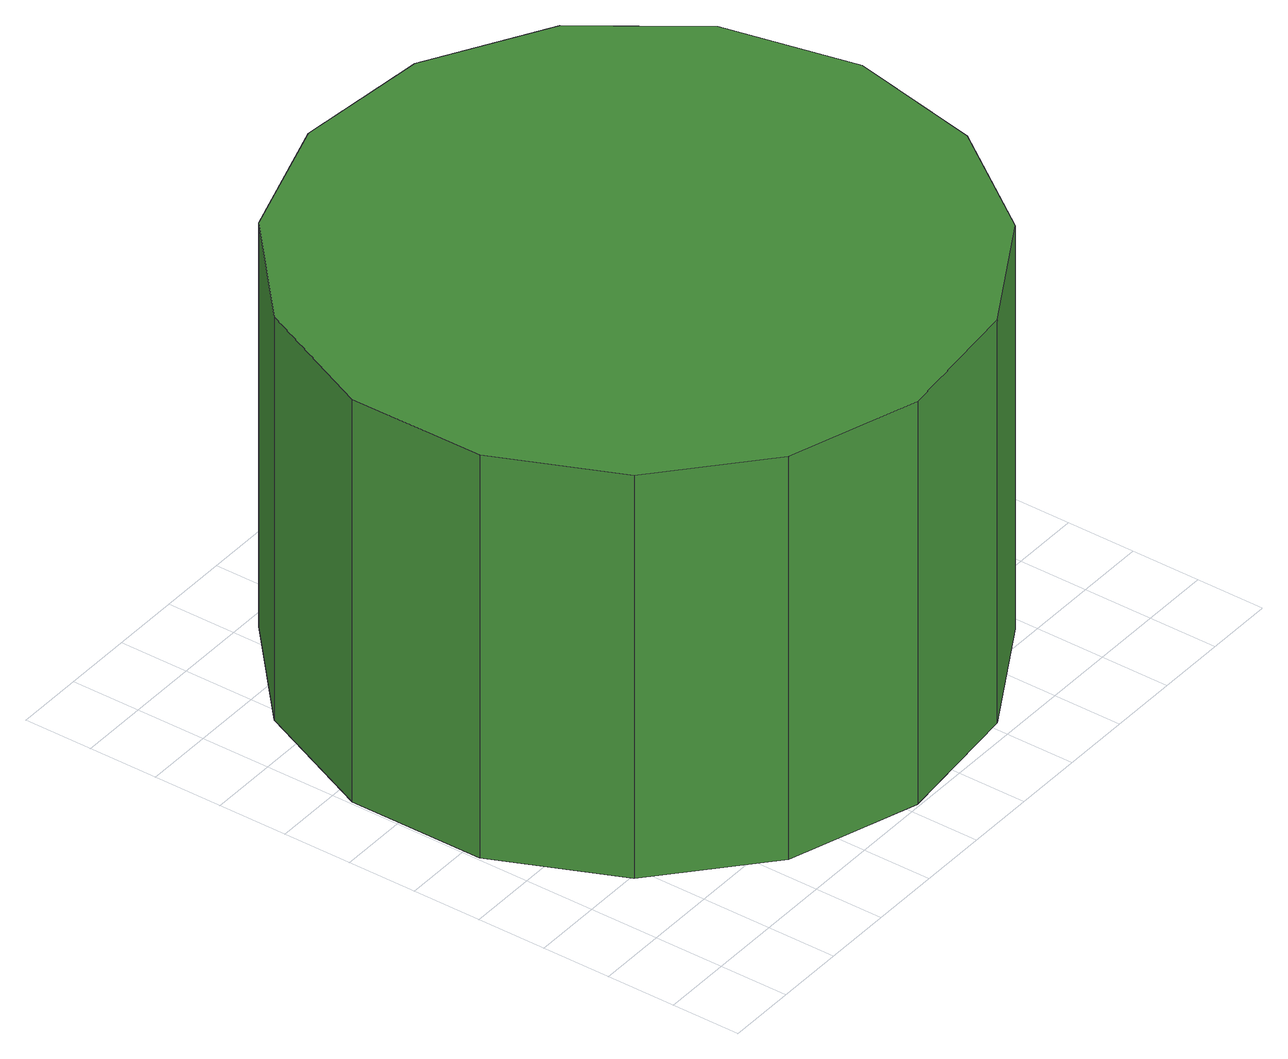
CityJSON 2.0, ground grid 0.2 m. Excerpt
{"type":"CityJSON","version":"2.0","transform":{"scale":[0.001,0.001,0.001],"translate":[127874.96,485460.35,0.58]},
"CityObjects":{
"tree1":{"type":"SolitaryVegetationObject","attributes":{"function":"something"},"geometry":[{"type":"MultiSurface","lod":"1","boundaries":[[[0,1,2,3,4,5,6,7,8,9,10,11,12,13,14]],[[15,16,17,18,19,20,21,22,23,24,25,26,27,28,29]],[[0,29,28,1]],[[1,28,27,2]],[[2,27,26,3]],[[3,26,25,4]],[[4,25,24,5]],[[5,24,23,6]],[[6,23,22,7]],[[7,22,21,8]],[[8,21,20,9]],[[9,20,19,10]],[[10,19,18,11]],[[11,18,17,12]],[[12,17,16,13]],[[13,16,15,14]],[[14,15,29,0]]]}]}
},
"vertices":[
[1880,948,1258],[1798,1333,1258],[1567,1651,1258],[1226,1848,1258],[835,1889,1258],[460,1767,1258],[168,1504,1258],[8,1144,1258],[8,751,1258],[168,391,1258],[460,128,1258],[835,7,1258],[1226,48,1258],[1567,244,1258],[1798,563,1258],[1798,563,8],[1567,244,8],[1226,48,8],[835,7,8],[460,128,8],[168,391,8],[8,751,8],[8,1144,8],[168,1504,8],[460,1767,8],[835,1889,8],[1226,1848,8],[1567,1651,8],[1798,1333,8],[1880,948,8]
]}
